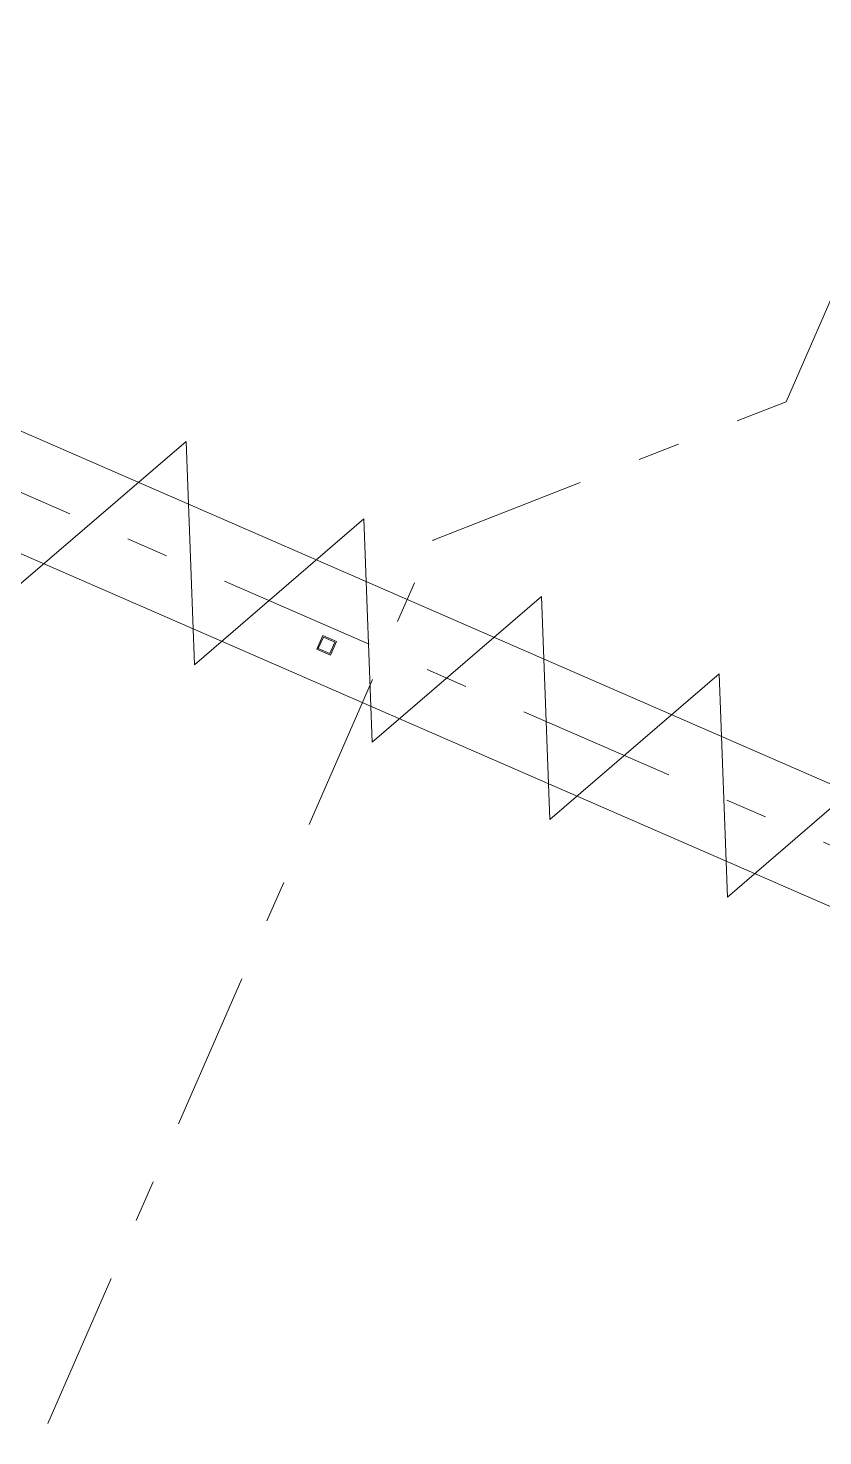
# Model space of a CAD drawing. Header units: millimetres. Extents: x -50172 to 68897, y -80883 to 956680.
# Drawn here: x -14351 to -11692, y -33564 to -28852 of the extents above; entities that cross this region are included whole.
import ezdxf
from ezdxf.enums import TextEntityAlignment as Align

# ---------------------------------------------------------------- set-up
doc = ezdxf.new("R2010")
doc.units = ezdxf.units.MM
doc.header["$MEASUREMENT"] = 0
doc.linetypes.add('Double Dashed', pattern=[1093.611073, 529.166651, -211.666656, 141.111112, -211.666656])
for name, color, linetype in [('COLUMN.IFC Import', 7, 'Continuous'), ('New_A-15-MG_Structural_Grid_Phase_2', 7, 'Continuous'), ('New_A-25-M_Wall_Int', 7, 'Continuous'), ('New_A-35-M_FFE-Zone', 7, 'Continuous'), ('New_ArchiCAD Doors', 7, 'Continuous')]:
    doc.layers.add(name, color=color, linetype=linetype)
doc.layers.add('COLUMN.IFC Import_Pen_No__2', color=8, linetype='Continuous', lineweight=15)
doc.layers.add('New_ArchiCAD Zone Stamps_Pen_No__9', color=7, linetype='Continuous', lineweight=13)
for name, color, linetype, lineweight, true_color in [('New_A-15-MG_Structural_Grid_Phase_2_Pen_No__222', 7, 'Continuous', 13, 0x65af33), ('New_A-35-M_FFE-Zone_Pen_No__74', 7, 'Continuous', 20, 0x606060), ('New_ArchiCAD Doors_Pen_No__63', 7, 'Continuous', 20, 0x606060)]:
    doc.layers.add(name, color=color, linetype=linetype, lineweight=lineweight, true_color=true_color)
doc.styles.add('GENERATED_STYLE_2', font='')
doc.styles.add('GENERATED_STYLE_3', font='')
doc.styles.add('GENERATED_STYLE_4', font='')
doc.styles.get('GENERATED_STYLE_2').set_extended_font_data('Arial', bold=True)
doc.styles.get('GENERATED_STYLE_3').set_extended_font_data('Arial')
doc.styles.get('GENERATED_STYLE_4').set_extended_font_data('Swis721 BT')

# ---------------------------------------------------------------- blocks, each defined once
blk = doc.blocks.new('Computer Lab A_INB 2101_4_1', base_point=(-21074, -34511.1))
at = {"layer": 'New_A-35-M_FFE-Zone_Pen_No__74', "linetype": 'Continuous'}
blk.add_line((-9642.2, -32674.7), (-26602.3, -25279.3), dxfattribs=at)
at = {"layer": 'New_ArchiCAD Zone Stamps_Pen_No__9'}
for tag, height, style, p in [('ROOM_NAME', 250, 'GENERATED_STYLE_2', (-21831, -32984.5)), ('zoneNameLine2', 250, 'GENERATED_STYLE_2', (-22019.5, -33416.7)), ('ROOM_NUMBER', 200, 'GENERATED_STYLE_3', (-22207.9, -33837.4)), ('measuredAreaCode', 200, 'GENERATED_STYLE_3', (-22364.9, -34197.5)), ('DUMMY_649', 200, 'GENERATED_STYLE_3', (-22057.5, -34331.5)), ('DUMMY_650', 200, 'GENERATED_STYLE_3', (-21428.4, -34605.9)), ('DUMMY_651', 133.3, 'GENERATED_STYLE_3', (-21149.1, -34712.4))]:
    blk.add_attdef(tag, text='', height=height, rotation=336.4404, dxfattribs=dict(at, style=style)).set_placement(p, align=Align.TOP_LEFT)
blk = doc.blocks.new('Computer Lab B_INB 2102_5_1', base_point=(-13978.3, -23868.4))
at = {"layer": 'New_A-35-M_FFE-Zone_Pen_No__74', "linetype": 'Continuous'}
blk.add_line((-26299.7, -25000.7), (-9491.8, -32329.8), dxfattribs=at)
at = {"layer": 'New_ArchiCAD Zone Stamps_Pen_No__9'}
for tag, height, style, p in [('ROOM_NAME', 250, 'GENERATED_STYLE_2', (-14741.2, -22339.3)), ('zoneNameLine2', 250, 'GENERATED_STYLE_2', (-14929.7, -22771.4)), ('ROOM_NUMBER', 200, 'GENERATED_STYLE_3', (-15118.1, -23192.1)), ('measuredAreaCode', 200, 'GENERATED_STYLE_3', (-15275.1, -23552.2)), ('DUMMY_649', 200, 'GENERATED_STYLE_3', (-14967.7, -23686.3)), ('DUMMY_650', 200, 'GENERATED_STYLE_3', (-14338.5, -23960.6)), ('DUMMY_651', 133.3, 'GENERATED_STYLE_3', (-14059.2, -24067.2))]:
    blk.add_attdef(tag, text='', height=height, rotation=336.4404, dxfattribs=dict(at, style=style)).set_placement(p, align=Align.TOP_LEFT)
blk = doc.blocks.new('Sliding Folding Multipanel Door 19')
at = {"layer": 'New_ArchiCAD Doors_Pen_No__63', "linetype": 'Continuous'}
for p, q in [((-3835.1, 327.1), (-3510.9, -346.9)), ((-3510.9, -346.9), (-3186.6, 327.1)), ((-3186.6, 327.1), (-2862.3, -346.9)), ((-2862.3, -346.9), (-2538.1, 327.1)), ((-2538.1, 327.1), (-2213.8, -346.9)), ((-2213.8, -346.9), (-1889.5, 327.1)), ((-1889.5, 327.1), (-1565.3, -346.9)), ((-1565.3, -346.9), (-1241, 327.1)), ((-1241, 327.1), (-916.7, -346.9))]:
    blk.add_line(p, q, dxfattribs=at)
blk = doc.blocks.new('Wall_5_1', base_point=(-20654.7, -27667.5))
at = {"layer": 'New_ArchiCAD Doors', "color": 251, "linetype": 'Continuous', "lineweight": 20, "true_color": 0x606060, "xscale": -1, "zscale": 1000, "rotation": 336.4404115839902}
blk.add_blockref('Sliding Folding Multipanel Door 19', (-15090.9, -30039), dxfattribs=at)
blk = doc.blocks.new('Discrete Accessory 847')
at = {"layer": 'COLUMN.IFC Import_Pen_No__2', "linetype": 'Continuous'}
for p, q in [((-25, 25), (25, 25)), ((-25, -25), (-25, 25)), ((-21, 21), (-21, -21)), ((21, 21), (-21, 21)), ((21, -21), (21, 21)), ((25, 25), (25, -25)), ((25, -25), (-25, -25)), ((-21, -21), (21, -21))]:
    blk.add_line(p, q, dxfattribs=at)
blk = doc.blocks.new('Standard grid marker_29')
at = {"layer": 'New_A-15-MG_Structural_Grid_Phase_2_Pen_No__222', "linetype": 'Double Dashed'}
blk.add_line((705.1, 0), (54601, 0), dxfattribs=at)
at = {"layer": 'New_A-15-MG_Structural_Grid_Phase_2_Pen_No__222', "style": 'GENERATED_STYLE_4'}
for tag, p in [('AC_MarkerText_1_0', (-500, 43.4)), ('AC_MarkerText_1_1', (55806.1, 43.4))]:
    blk.add_attdef(tag, text='', height=350, rotation=180, dxfattribs=at).set_placement(p, align=Align.MIDDLE_CENTER)
blk = doc.blocks.new('Standard grid marker_34')
at = {"layer": 'New_A-15-MG_Structural_Grid_Phase_2_Pen_No__222', "linetype": 'Double Dashed'}
for p, q in [((2709.9, 0), (20151.3, 0)), ((20151.3, 0), (21048.7, -897.4)), ((21048.7, -897.4), (22861.2, -897.4))]:
    blk.add_line(p, q, dxfattribs=at)
blk.add_point((20151.3, 0), dxfattribs=at)
at = {"layer": 'New_A-15-MG_Structural_Grid_Phase_2_Pen_No__222', "style": 'GENERATED_STYLE_4'}
for tag, p in [('AC_MarkerText_1_0', (-500, -861)), ('AC_MarkerText_1_1', (23361.2, -861))]:
    blk.add_attdef(tag, text='', height=350, rotation=270, dxfattribs=at).set_placement(p, align=Align.MIDDLE_CENTER)

msp = doc.modelspace()

# ---------------------------------------------------------------- block references
at = {"layer": 'COLUMN.IFC Import', "linetype": 'Continuous', "zscale": 1000, "rotation": 246.4404115839877}
msp.add_blockref('Discrete Accessory 847', (-13352.3, -30917.4), dxfattribs=at)
at = {"layer": 'New_A-15-MG_Structural_Grid_Phase_2', "color": 8, "linetype": 'Continuous', "lineweight": 15, "zscale": 1000}
for name, p, rotation in [('Standard grid marker_29', (21520.4, -46057.9), 156.4404115839929), ('Standard grid marker_34', (-21050.7, -49037.7), 66.44041158399293)]:
    msp.add_blockref(name, p, dxfattribs=dict(at, rotation=rotation))
at = {"layer": 'New_A-25-M_Wall_Int', "color": 250, "lineweight": 50, "true_color": 0x2a2a2a}
msp.add_blockref('Wall_5_1', (-20654.7, -27667.5), dxfattribs=at)
at = {"layer": 'New_A-35-M_FFE-Zone', "linetype": 'Continuous'}
for name, p in [('Computer Lab B_INB 2102_5_1', (-13978.3, -23868.4)), ('Computer Lab A_INB 2101_4_1', (-21074, -34511.1))]:
    msp.add_blockref(name, p, dxfattribs=at)

doc.saveas('drawing.dxf')
